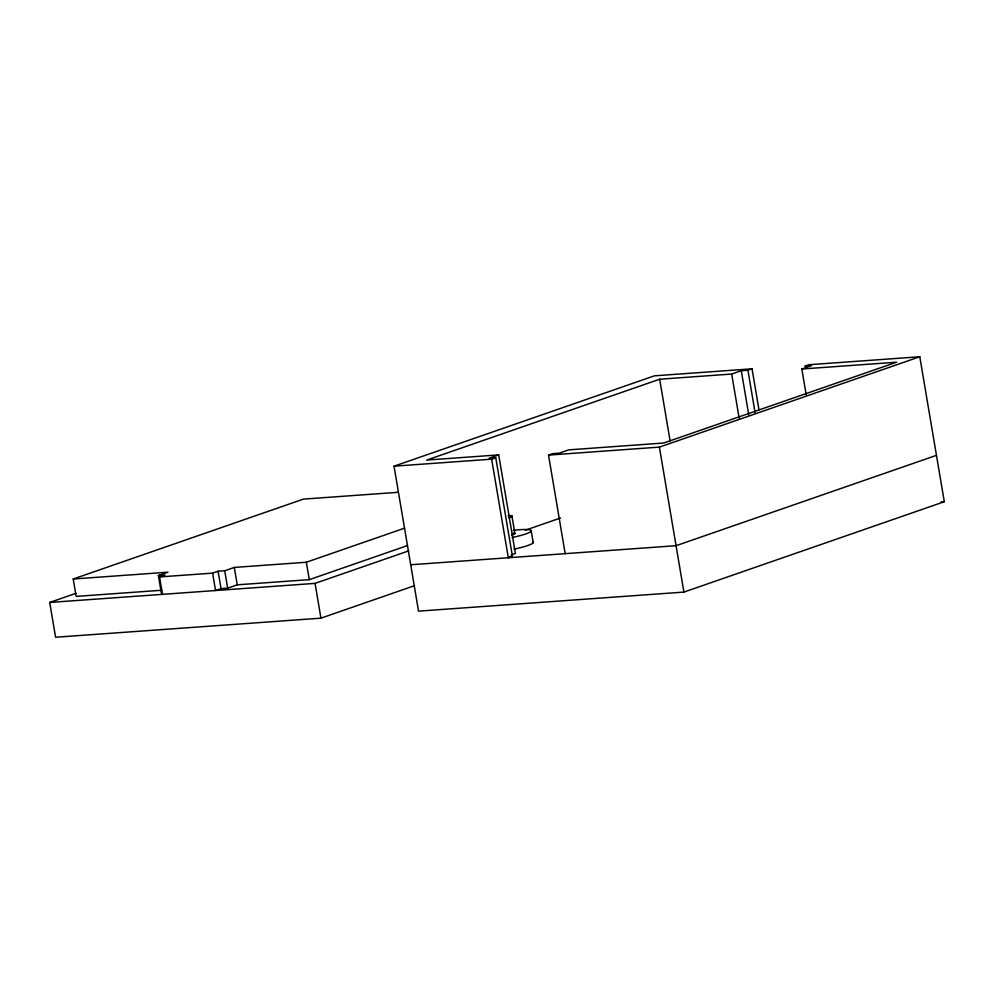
<?xml version="1.0" encoding="UTF-8"?>
<svg xmlns="http://www.w3.org/2000/svg" width="994" height="994" viewBox="0 0 994 994"><rect width="100%" height="100%" fill="white"/><g stroke="black" fill="none" stroke-linecap="round" stroke-linejoin="round"><path stroke-width="1.49" d="M806.184 394.792L801.835 369.01L811.427 365.68L804.792 366.152L808.905 364.723L919.785 356.759L944.3 501.721L683.909 592.089L418.549 611.148L394.034 466.186L654.425 375.831L752.036 368.811L758.969 409.764M161.749 590.25L76.153 596.4L73.208 579.005L303.443 499.112L398.209 492.303M752.036 368.811L747.923 370.24L741.288 370.712L731.696 374.042L659.668 379.223L426.699 460.073L498.715 454.892L515.389 553.472L511.276 554.9M414.56 585.677L320.938 618.169L55.589 637.241L49.7 602.451L76.029 593.306M498.715 454.892L489.123 458.222L495.757 457.749L512.432 556.317L508.319 557.746L491.645 459.166L495.757 457.749M161.326 592.921L158.381 575.526L167.974 572.196L73.208 579.005M162.482 594.35L159.537 576.942L165.016 575.041L158.381 575.526M565.188 553.658L548.514 455.09L552.627 453.662L559.262 453.177L568.854 449.847L663.619 443.038L896.6 362.201L801.835 369.01M159.537 576.942L212.604 573.128L218.084 571.227L224.719 570.755L234.311 567.425L306.338 562.244L404.595 528.149M407.54 545.544L309.283 579.651L237.255 584.82L227.663 588.15L221.028 588.622L215.549 590.535L212.604 573.128M548.514 455.09L659.395 447.114L919.785 356.759M49.7 602.451L315.061 583.379L408.683 550.887M525.428 530.175L560.591 517.973M936.46 455.339L676.069 545.694L410.708 564.766M394.034 466.186L491.645 459.166M941.219 501.945L944.3 501.721M509.773 556.516L512.432 556.317M747.923 370.24L755.105 412.709M741.288 370.712L748.731 414.697M731.696 374.042L739.138 418.027M659.668 379.223L670.192 441.398M659.395 447.114L683.909 592.089M531.243 531.094L533.206 542.687M511.922 515.886L514.867 533.281M315.061 583.379L320.938 618.169M306.338 562.244L309.283 579.651M234.311 567.425L237.255 584.82M224.719 570.755L227.663 588.15M218.084 571.227L221.028 588.622M532.486 541.668A29.087 3.69 -9.6 0 1 514.047 549.148M513.302 530.324A29.087 3.69 -9.6 0 1 531.318 530.895A29.087 3.69 -9.6 0 1 512.084 537.543M508.158 515.588A12.562 1.59 -9.6 0 1 508.742 517.787M513.264 532.983A12.562 1.59 -9.6 0 1 511.686 535.182"/></g></svg>
